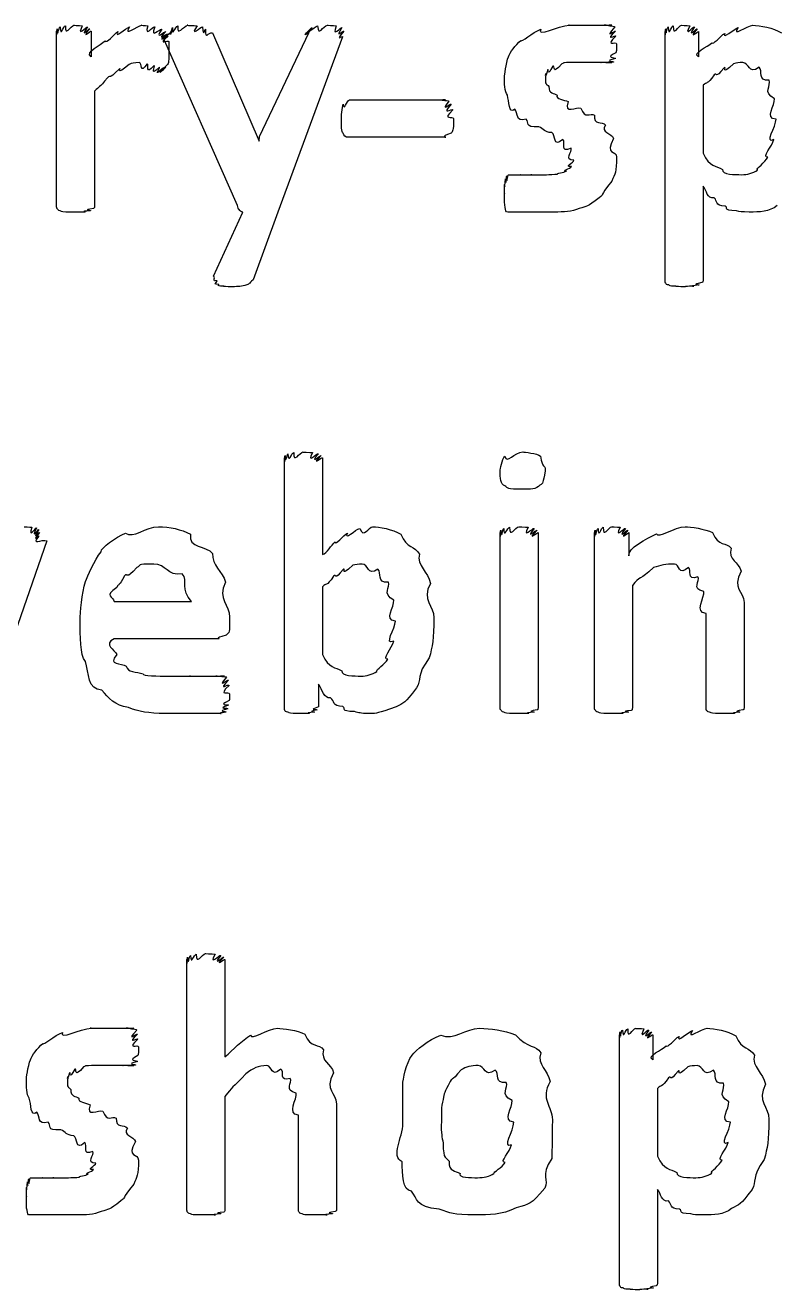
# Model space of a CAD drawing. Header units: millimetres. Extents: x 0 to 216, y 0 to 279.
# Drawn here: x 51.58 to 58.68, y 113.79 to 125.73 of the extents above; entities that cross this region are included whole.
import ezdxf

# ---------------------------------------------------------------- set-up
doc = ezdxf.new("R2010")
doc.units = ezdxf.units.MM
doc.layers.get('0').update_dxf_attribs({"linetype": 'CONTINUOUS'})

msp = doc.modelspace()

# ---------------------------------------------------------------- linework, layer by layer
at = {"color": 0}
for p, q in [((51.8806, 124.021), (51.8806, 125.674)), ((52.2055, 125.674), (52.2055, 125.432)), ((53.3506, 125.658), (53.7916, 124.633)), ((53.7972, 124.677), (54.2657, 125.663)), ((57.6255, 123.321), (57.6255, 125.669)), ((57.9395, 125.669), (57.9395, 125.432)), ((53.5876, 124.026), (52.8877, 125.614)), ((54.58, 125.619), (53.9679, 123.965)), ((52.9389, 125.493), (52.9389, 125.493)), ((52.2386, 125.107), (52.2386, 124.021)), ((57.9836, 125.162), (57.9836, 124.522)), ((54.646, 125.024), (55.5502, 125.024)), ((55.6274, 124.847), (55.6274, 124.847)), ((58.6726, 124.842), (58.6726, 124.842)), ((53.7916, 124.633), (53.7972, 124.677)), ((55.5502, 124.671), (54.646, 124.671)), ((57.1666, 124.484), (57.1666, 124.484)), ((57.9836, 124.208), (57.9836, 123.321)), ((53.3619, 123.359), (53.6374, 123.965)), ((53.9679, 123.965), (53.7365, 123.326)), ((54.0314, 119.284), (54.0314, 121.643)), ((54.3899, 121.643), (54.3899, 120.729)), ((56.4928, 121.522), (56.4928, 121.522)), ((51.7179, 120.938), (51.7179, 120.938)), ((56.0684, 119.284), (56.0684, 120.938)), ((56.4265, 120.938), (56.4265, 119.284)), ((56.9584, 119.284), (56.9584, 120.938)), ((57.2837, 120.938), (57.2837, 120.717)), ((51.7895, 120.861), (51.2438, 119.295)), ((54.3899, 120.425), (54.3899, 119.786)), ((57.3169, 120.437), (57.3169, 119.284)), ((52.4221, 120.288), (53.1551, 120.288)), ((58.3696, 120.276), (58.3696, 119.284)), ((58.0111, 119.284), (58.0111, 120.172)), ((53.5132, 120.139), (53.5132, 120.078)), ((55.0788, 120.1), (55.0788, 120.1)), ((55.4426, 120.133), (55.4426, 120.133)), ((53.4088, 119.935), (52.4221, 119.935)), ((54.3511, 119.505), (54.3511, 119.29)), ((53.111, 114.547), (53.111, 116.906)), ((53.4691, 116.906), (53.4691, 115.985)), ((57.1941, 113.847), (57.1941, 116.195)), ((57.5084, 116.195), (57.5084, 115.958)), ((53.4691, 115.611), (53.4691, 114.547)), ((57.5525, 115.688), (57.5525, 115.048)), ((54.5222, 115.539), (54.5222, 114.547)), ((54.1637, 114.547), (54.1637, 115.434)), ((56.5602, 115.39), (56.5602, 115.39)), ((58.6052, 115.395), (58.6052, 115.395)), ((56.1964, 115.368), (56.1964, 115.368)), ((58.2415, 115.368), (58.2415, 115.368)), ((52.6535, 115.01), (52.6535, 115.01)), ((57.5525, 114.734), (57.5525, 113.847))]:
    msp.add_line(p, q, dxfattribs=at)
for points in [[(51.8806, 125.674), (51.8806, 125.582), (51.8816, 125.688), (51.8859, 125.696)], [(51.8859, 125.696), (51.8873, 125.597), (51.8982, 125.709), (51.9134, 125.713)], [(51.9134, 125.713), (51.9162, 125.608), (51.9437, 125.724), (51.9631, 125.724)], [(51.9631, 125.724), (51.9575, 125.611), (52.0129, 125.729), (52.0457, 125.729)], [(52.0457, 125.729), (52.0196, 125.729), (52.101, 125.727), (52.1229, 125.724)], [(52.1229, 125.724), (52.0637, 125.608), (52.1614, 125.72), (52.1727, 125.713)], [(52.1727, 125.713), (52.0859, 125.597), (52.1903, 125.703), (52.1945, 125.696)], [(52.1945, 125.696), (52.0968, 125.582), (52.2055, 125.681), (52.2055, 125.674)], [(52.3378, 125.581), (52.3462, 125.549), (52.4221, 125.647), (52.4591, 125.669)], [(52.4591, 125.669), (52.4207, 125.593), (52.5321, 125.705), (52.5695, 125.713)], [(52.5695, 125.713), (52.4979, 125.611), (52.6479, 125.729), (52.6852, 125.729)], [(52.6852, 125.729), (52.6658, 125.729), (52.7184, 125.727), (52.7403, 125.724)], [(52.7403, 125.724), (52.7099, 125.608), (52.7844, 125.72), (52.8066, 125.713)], [(52.8066, 125.713), (52.7583, 125.593), (52.8532, 125.698), (52.8726, 125.691)], [(52.8726, 125.691), (52.7953, 125.578), (52.9029, 125.676), (52.911, 125.669)], [(52.911, 125.669), (52.8091, 125.564), (52.9237, 125.654), (52.9276, 125.647)], [(52.9276, 125.647), (52.8175, 125.553), (52.9332, 125.636), (52.9332, 125.625)], [(52.8877, 125.614), (52.8257, 125.56), (52.965, 125.659), (52.965, 125.674)], [(52.965, 125.674), (52.9428, 125.589), (52.9678, 125.699), (52.9759, 125.707)], [(52.9759, 125.707), (52.9608, 125.604), (53.0035, 125.72), (53.0257, 125.724)], [(53.0257, 125.724), (53.0091, 125.611), (53.0821, 125.729), (53.1192, 125.729)], [(53.1192, 125.729), (53.0821, 125.729), (53.1855, 125.727), (53.2074, 125.724)], [(53.2074, 125.724), (53.1262, 125.608), (53.2462, 125.72), (53.2571, 125.713)], [(53.2571, 125.713), (53.2694, 125.597), (53.2804, 125.702), (53.2846, 125.691)], [(53.2846, 125.691), (53.2804, 125.578), (53.3135, 125.671), (53.3506, 125.658)], [(54.2657, 125.663), (54.1694, 125.593), (54.2823, 125.703), (54.2932, 125.707)], [(54.2932, 125.707), (54.1913, 125.604), (54.3207, 125.72), (54.3429, 125.724)], [(54.3429, 125.724), (54.3539, 125.611), (54.3952, 125.729), (54.4368, 125.729)], [(54.4368, 125.729), (54.4269, 125.729), (54.4971, 125.727), (54.5193, 125.724)], [(54.5193, 125.724), (54.4752, 125.604), (54.5634, 125.714), (54.5744, 125.707)], [(54.5744, 125.707), (54.4971, 125.589), (54.591, 125.688), (54.591, 125.674)], [(54.591, 125.674), (54.4971, 125.56), (54.5867, 125.641), (54.58, 125.619)], [(56.2624, 125.586), (56.2624, 125.56), (56.3757, 125.665), (56.4501, 125.691)], [(56.4501, 125.691), (56.4127, 125.611), (56.6166, 125.729), (56.72, 125.729)], [(56.72, 125.729), (56.6773, 125.729), (56.8082, 125.729), (56.8523, 125.729)], [(56.8523, 125.729), (56.8826, 125.729), (56.9366, 125.729), (56.9736, 125.729)], [(56.9736, 125.729), (56.957, 125.729), (57.041, 125.729), (57.0675, 125.729)], [(57.0675, 125.729), (57.0082, 125.729), (57.1115, 125.729), (57.1225, 125.729)], [(57.1225, 125.729), (57.0343, 125.729), (57.1458, 125.724), (57.15, 125.713)], [(57.15, 125.713), (57.041, 125.589), (57.1556, 125.688), (57.1556, 125.674)], [(57.1556, 125.674), (57.0452, 125.564), (57.1609, 125.647), (57.1609, 125.625)], [(57.6255, 125.669), (57.6255, 125.586), (57.627, 125.692), (57.6308, 125.696)], [(57.6308, 125.696), (57.6322, 125.597), (57.6421, 125.709), (57.6531, 125.713)], [(57.6531, 125.713), (57.6584, 125.608), (57.6834, 125.724), (57.7024, 125.724)], [(57.7024, 125.724), (57.6986, 125.611), (57.7494, 125.729), (57.7797, 125.729)], [(57.7797, 125.729), (57.7603, 125.729), (57.8376, 125.727), (57.857, 125.724)], [(57.857, 125.724), (57.7977, 125.608), (57.8901, 125.72), (57.9011, 125.713)], [(57.9011, 125.713), (57.8238, 125.597), (57.9244, 125.703), (57.9286, 125.696)], [(57.9286, 125.696), (57.8347, 125.582), (57.9395, 125.68), (57.9395, 125.669)], [(58.0665, 125.564), (58.0775, 125.538), (58.1462, 125.63), (58.1875, 125.652)], [(58.1875, 125.652), (58.1614, 125.586), (58.2732, 125.696), (58.3145, 125.707)], [(58.3145, 125.707), (58.2454, 125.611), (58.4041, 125.729), (58.4521, 125.729)], [(58.4521, 125.729), (58.5184, 125.729), (58.6479, 125.705), (58.7223, 125.658)], [(52.2055, 125.432), (52.1451, 125.476), (52.2965, 125.543), (52.3378, 125.581)], [(52.9332, 125.625), (52.8204, 125.531), (52.9389, 125.597), (52.9389, 125.575)], [(52.9389, 125.575), (52.9389, 125.49), (52.9389, 125.528), (52.9389, 125.493)], [(56.1467, 125.432), (56.159, 125.472), (56.2102, 125.542), (56.2624, 125.586)], [(57.1609, 125.625), (57.048, 125.523), (57.1666, 125.582), (57.1666, 125.553)], [(57.1666, 125.553), (57.1666, 125.465), (57.1638, 125.495), (57.1609, 125.47)], [(57.9395, 125.432), (57.8788, 125.465), (58.0249, 125.527), (58.0665, 125.564)], [(52.9389, 125.41), (52.9389, 125.377), (52.9347, 125.371), (52.9276, 125.36)], [(52.9389, 125.493), (52.9389, 125.421), (52.9389, 125.432), (52.9389, 125.41)], [(56.1082, 125.25), (56.1082, 125.24), (56.1206, 125.377), (56.1467, 125.432)], [(57.1556, 125.415), (57.0371, 125.388), (57.1458, 125.389), (57.1391, 125.382)], [(57.1609, 125.47), (57.0452, 125.417), (57.1581, 125.429), (57.1556, 125.415)], [(52.47, 125.316), (52.3572, 125.2), (52.3998, 125.269), (52.36, 125.233)], [(52.5639, 125.36), (52.4235, 125.24), (52.5032, 125.338), (52.47, 125.316)], [(52.663, 125.377), (52.6038, 125.377), (52.597, 125.371), (52.5639, 125.36)], [(52.7346, 125.366), (52.663, 125.258), (52.6881, 125.377), (52.663, 125.377)], [(52.801, 125.349), (52.7099, 125.247), (52.7597, 125.361), (52.7346, 125.366)], [(52.8507, 125.332), (52.7473, 125.236), (52.8189, 125.345), (52.801, 125.349)], [(52.8891, 125.327), (52.7763, 125.225), (52.8645, 125.329), (52.8507, 125.332)], [(52.911, 125.332), (52.7981, 125.225), (52.9001, 125.327), (52.8891, 125.327)], [(52.9276, 125.36), (52.8091, 125.236), (52.9181, 125.339), (52.911, 125.332)], [(56.5161, 125.311), (56.4857, 125.203), (56.4995, 125.286), (56.4995, 125.272)], [(56.5658, 125.344), (56.5079, 125.229), (56.527, 125.324), (56.5161, 125.311)], [(56.6484, 125.366), (56.552, 125.247), (56.5877, 125.355), (56.5658, 125.344)], [(56.7697, 125.377), (56.6222, 125.377), (56.6843, 125.373), (56.6484, 125.366)], [(56.9076, 125.377), (56.8357, 125.377), (56.8205, 125.377), (56.7697, 125.377)], [(57.0121, 125.377), (56.9158, 125.377), (56.9475, 125.377), (56.9076, 125.377)], [(57.084, 125.377), (56.975, 125.377), (57.041, 125.377), (57.0121, 125.377)], [(57.1225, 125.377), (57.0121, 125.377), (57.1017, 125.377), (57.084, 125.377)], [(57.1391, 125.382), (57.0258, 125.377), (57.1292, 125.377), (57.1225, 125.377)], [(58.1822, 125.327), (58.0842, 125.211), (58.1215, 125.29), (58.0884, 125.261)], [(58.2704, 125.366), (58.1434, 125.244), (58.2112, 125.345), (58.1822, 125.327)], [(58.3586, 125.377), (58.3198, 125.377), (58.2993, 125.373), (58.2704, 125.366)], [(58.5128, 125.332), (58.4108, 125.258), (58.4207, 125.377), (58.3586, 125.377)], [(58.6066, 125.211), (58.4923, 125.2), (58.553, 125.302), (58.5128, 125.332)], [(52.36, 125.233), (52.2799, 125.13), (52.2827, 125.157), (52.2386, 125.107)], [(56.1358, 125.068), (56.1082, 125.104), (56.1082, 125.18), (56.1082, 125.25)], [(56.4995, 125.272), (56.4857, 125.141), (56.5079, 125.184), (56.527, 125.151)], [(58.0884, 125.261), (58.0182, 125.156), (58.0196, 125.202), (57.9836, 125.162)], [(58.6564, 125.035), (58.5403, 125.097), (58.6313, 125.159), (58.6066, 125.211)], [(56.2074, 124.936), (56.1439, 124.883), (56.1538, 125.016), (56.1358, 125.068)], [(56.527, 125.151), (56.527, 125.079), (56.5739, 125.093), (56.6043, 125.068)], [(56.6043, 125.068), (56.5891, 125.031), (56.672, 125.025), (56.709, 125.008)], [(54.5691, 124.847), (54.5691, 124.854), (54.5744, 124.959), (54.5853, 124.985)], [(54.5853, 124.985), (54.5938, 124.906), (54.6199, 125.024), (54.646, 125.024)], [(55.5502, 125.024), (55.4687, 125.024), (55.572, 125.02), (55.5833, 125.013)], [(55.5833, 125.013), (55.4909, 124.894), (55.601, 124.999), (55.6052, 124.985)], [(55.6052, 124.985), (55.5018, 124.865), (55.6175, 124.952), (55.6218, 124.93)], [(55.6218, 124.93), (55.5089, 124.821), (55.6274, 124.881), (55.6274, 124.847)], [(56.3122, 124.842), (56.2074, 124.81), (56.2405, 124.899), (56.2074, 124.936)], [(56.709, 125.008), (56.6663, 124.876), (56.7891, 124.969), (56.8304, 124.947)], [(56.8304, 124.947), (56.8688, 124.836), (56.9158, 124.906), (56.957, 124.881)], [(58.6726, 124.842), (58.5583, 124.85), (58.6673, 124.972), (58.6564, 125.035)], [(54.5853, 124.71), (54.5691, 124.722), (54.5691, 124.781), (54.5691, 124.847)], [(55.6274, 124.847), (55.6274, 124.722), (55.6189, 124.734), (55.6052, 124.71)], [(56.4335, 124.77), (56.2846, 124.759), (56.352, 124.816), (56.3122, 124.842)], [(56.957, 124.881), (56.9489, 124.784), (57.0315, 124.823), (57.0618, 124.787)], [(58.6507, 124.649), (58.5583, 124.601), (58.6726, 124.776), (58.6726, 124.842)], [(54.646, 124.671), (54.5938, 124.671), (54.5994, 124.684), (54.5853, 124.71)], [(55.6052, 124.71), (55.4838, 124.671), (55.5748, 124.671), (55.5502, 124.671)], [(56.5549, 124.715), (56.4857, 124.718), (56.4776, 124.751), (56.4335, 124.77)], [(56.6593, 124.649), (56.563, 124.564), (56.5947, 124.696), (56.5549, 124.715)], [(57.0618, 124.787), (57.0121, 124.715), (57.1197, 124.711), (57.1391, 124.66)], [(56.7365, 124.567), (56.6265, 124.517), (56.6924, 124.627), (56.6593, 124.649)], [(56.7641, 124.456), (56.6621, 124.453), (56.7545, 124.536), (56.7365, 124.567)], [(57.1391, 124.66), (57.048, 124.497), (57.1666, 124.553), (57.1666, 124.484)], [(58.5957, 124.484), (58.5322, 124.479), (58.6398, 124.59), (58.6507, 124.649)], [(56.7422, 124.395), (56.6621, 124.387), (56.7641, 124.434), (56.7641, 124.456)], [(57.1666, 124.484), (57.1666, 124.343), (57.1514, 124.324), (57.1225, 124.258)], [(57.9836, 124.522), (58.0443, 124.387), (58.1064, 124.404), (58.1656, 124.368)], [(58.4962, 124.362), (58.481, 124.376), (58.5692, 124.431), (58.5957, 124.484)], [(56.6099, 124.324), (56.5933, 124.329), (56.6706, 124.34), (56.6924, 124.351)], [(56.6924, 124.351), (56.6374, 124.351), (56.7313, 124.376), (56.7422, 124.395)], [(58.1656, 124.368), (58.1614, 124.318), (58.2842, 124.318), (58.3477, 124.318)], [(58.3477, 124.318), (58.3999, 124.318), (58.4549, 124.332), (58.4962, 124.362)], [(56.1082, 124.225), (56.1111, 124.16), (56.1149, 124.265), (56.1192, 124.28)], [(56.1082, 124.142), (56.1082, 124.116), (56.1082, 124.202), (56.1082, 124.225)], [(56.1192, 124.28), (56.1192, 124.189), (56.1262, 124.303), (56.1301, 124.307)], [(56.1301, 124.307), (56.1262, 124.2), (56.1386, 124.318), (56.1467, 124.318)], [(56.1467, 124.318), (56.1439, 124.318), (56.1717, 124.318), (56.1908, 124.318)], [(56.1908, 124.318), (56.1855, 124.318), (56.2363, 124.318), (56.2624, 124.318)], [(56.2624, 124.318), (56.2405, 124.318), (56.3259, 124.318), (56.3672, 124.318)], [(56.3672, 124.318), (56.3203, 124.318), (56.4526, 124.318), (56.5051, 124.318)], [(56.5051, 124.318), (56.5298, 124.318), (56.5796, 124.32), (56.6099, 124.324)], [(57.1225, 124.258), (56.993, 124.098), (57.0562, 124.142), (57.0011, 124.098)], [(58.0884, 124.098), (58.0182, 124.087), (58.0196, 124.167), (57.9836, 124.208)], [(56.1139, 124.01), (56.1082, 124.027), (56.1082, 124.087), (56.1082, 124.142)], [(57.0011, 124.098), (56.8868, 124.01), (56.8868, 124.021), (56.8138, 123.999)], [(58.1932, 124.021), (58.0884, 124.024), (58.1244, 124.068), (58.0884, 124.098)], [(51.8859, 123.999), (51.8806, 123.994), (51.8806, 124.012), (51.8806, 124.021)], [(51.9134, 123.977), (51.8915, 123.98), (51.8929, 123.99), (51.8859, 123.999)], [(51.9688, 123.965), (51.9162, 123.968), (51.9271, 123.972), (51.9134, 123.977)], [(52.2002, 123.977), (52.0816, 123.968), (52.1698, 123.968), (52.1451, 123.965)], [(52.2277, 123.999), (52.1077, 123.98), (52.2139, 123.983), (52.2002, 123.977)], [(52.2386, 124.021), (52.2358, 123.994), (52.2344, 124.006), (52.2277, 123.999)], [(53.6042, 123.988), (53.5961, 123.99), (53.5905, 124.011), (53.5876, 124.026)], [(53.6374, 123.965), (53.6152, 123.968), (53.6152, 123.977), (53.6042, 123.988)], [(56.1414, 123.965), (56.1192, 123.965), (56.1206, 123.98), (56.1139, 124.01)], [(56.8138, 123.999), (56.7436, 123.965), (56.6663, 123.965), (56.5824, 123.965)], [(58.2979, 123.977), (58.1572, 123.983), (58.2291, 124.001), (58.1932, 124.021)], [(58.4193, 123.965), (58.3449, 123.965), (58.3336, 123.968), (58.2979, 123.977)], [(58.6839, 124.026), (58.6066, 123.965), (58.5184, 123.965), (58.4193, 123.965)], [(52.0569, 123.965), (51.9645, 123.965), (51.9934, 123.965), (51.9688, 123.965)], [(52.1451, 123.965), (52.0347, 123.965), (52.0926, 123.965), (52.0569, 123.965)], [(56.2021, 123.965), (56.1439, 123.965), (56.1552, 123.965), (56.1414, 123.965)], [(56.2956, 123.965), (56.1964, 123.965), (56.2268, 123.965), (56.2021, 123.965)], [(56.4279, 123.965), (56.2737, 123.965), (56.3354, 123.965), (56.2956, 123.965)], [(56.5824, 123.965), (56.4857, 123.965), (56.4748, 123.965), (56.4279, 123.965)], [(53.3947, 123.315), (53.3467, 123.308), (53.3837, 123.341), (53.3619, 123.359)], [(53.4113, 123.282), (53.3467, 123.282), (53.3947, 123.301), (53.3947, 123.315)], [(53.4554, 123.265), (53.3686, 123.268), (53.4226, 123.275), (53.4113, 123.282)], [(53.5383, 123.26), (53.4088, 123.26), (53.4776, 123.263), (53.4554, 123.265)], [(53.6758, 123.276), (53.6222, 123.26), (53.6004, 123.26), (53.5383, 123.26)], [(53.7365, 123.326), (53.6843, 123.282), (53.709, 123.288), (53.6758, 123.276)], [(57.6308, 123.293), (57.6255, 123.29), (57.6255, 123.31), (57.6255, 123.321)], [(57.6584, 123.276), (57.6365, 123.275), (57.6379, 123.286), (57.6308, 123.293)], [(57.7137, 123.265), (57.6612, 123.264), (57.6721, 123.27), (57.6584, 123.276)], [(57.8019, 123.26), (57.7095, 123.26), (57.7384, 123.263), (57.7137, 123.265)], [(57.8901, 123.265), (57.7797, 123.26), (57.8376, 123.26), (57.8019, 123.26)], [(57.9452, 123.276), (57.8266, 123.264), (57.9148, 123.265), (57.8901, 123.265)], [(57.9727, 123.299), (57.8527, 123.275), (57.9589, 123.281), (57.9452, 123.276)], [(57.9836, 123.321), (57.9808, 123.293), (57.9797, 123.307), (57.9727, 123.299)], [(54.0314, 121.643), (54.0314, 121.551), (54.0329, 121.657), (54.0371, 121.666)], [(54.0371, 121.666), (54.0424, 121.567), (54.0537, 121.678), (54.0646, 121.682)], [(54.0646, 121.682), (54.0674, 121.577), (54.0978, 121.693), (54.1196, 121.693)], [(54.1196, 121.693), (54.1154, 121.58), (54.1747, 121.699), (54.2078, 121.699)], [(54.2078, 121.699), (54.186, 121.699), (54.2742, 121.696), (54.296, 121.693)], [(54.296, 121.693), (54.2325, 121.577), (54.3401, 121.689), (54.3511, 121.682)], [(54.3511, 121.682), (54.259, 121.567), (54.3747, 121.672), (54.3789, 121.666)], [(54.3789, 121.666), (54.2699, 121.555), (54.3899, 121.655), (54.3899, 121.643)], [(56.0684, 121.522), (56.0684, 121.529), (56.0821, 121.634), (56.1125, 121.66)], [(56.1125, 121.66), (56.1301, 121.58), (56.2021, 121.699), (56.2832, 121.699)], [(56.2832, 121.699), (56.2913, 121.699), (56.4183, 121.685), (56.4487, 121.66)], [(56.4487, 121.66), (56.4677, 121.533), (56.4928, 121.591), (56.4928, 121.522)], [(56.1125, 121.379), (56.0684, 121.393), (56.0684, 121.452), (56.0684, 121.522)], [(56.4928, 121.522), (56.4677, 121.397), (56.4762, 121.409), (56.443, 121.384)], [(56.2776, 121.346), (56.1262, 121.346), (56.1414, 121.357), (56.1125, 121.379)], [(56.443, 121.384), (56.406, 121.346), (56.3577, 121.346), (56.2776, 121.346)], [(51.5743, 120.993), (51.5719, 120.993), (51.6269, 120.99), (51.646, 120.988)], [(51.646, 120.988), (51.6089, 120.872), (51.6791, 120.985), (51.6901, 120.982)], [(52.5321, 120.933), (52.5985, 120.875), (52.7265, 120.993), (52.8408, 120.993)], [(52.8408, 120.993), (52.947, 120.993), (53.0585, 120.968), (53.1442, 120.922)], [(54.7426, 120.977), (54.7811, 120.875), (54.8224, 120.993), (54.864, 120.993)], [(54.864, 120.993), (54.9243, 120.993), (55.0541, 120.968), (55.1286, 120.922)], [(56.1012, 120.977), (56.104, 120.872), (56.1344, 120.988), (56.1566, 120.988)], [(56.1566, 120.988), (56.1523, 120.875), (56.2116, 120.993), (56.2448, 120.993)], [(56.2448, 120.993), (56.2225, 120.993), (56.3107, 120.99), (56.333, 120.988)], [(56.333, 120.988), (56.2695, 120.872), (56.3771, 120.983), (56.388, 120.977)], [(56.9916, 120.977), (56.9944, 120.872), (57.0219, 120.988), (57.041, 120.988)], [(57.041, 120.988), (57.0357, 120.875), (57.0907, 120.993), (57.1239, 120.993)], [(57.1239, 120.993), (57.0978, 120.993), (57.1789, 120.99), (57.2012, 120.988)], [(57.2012, 120.988), (57.1419, 120.872), (57.2396, 120.983), (57.2505, 120.977)], [(57.5426, 120.927), (57.5539, 120.875), (57.7204, 120.993), (57.8129, 120.993)], [(57.8129, 120.993), (57.8651, 120.993), (58.0016, 120.974), (58.0718, 120.938)], [(51.6901, 120.982), (51.6308, 120.863), (51.7081, 120.972), (51.7123, 120.966)], [(51.7123, 120.905), (51.635, 120.806), (51.737, 120.879), (51.7895, 120.861)], [(51.7123, 120.966), (51.6378, 120.85), (51.7179, 120.949), (51.7179, 120.938)], [(51.7179, 120.938), (51.6378, 120.831), (51.7151, 120.919), (51.7123, 120.905)], [(52.3007, 120.756), (52.2965, 120.795), (52.4397, 120.891), (52.5321, 120.933)], [(53.1442, 120.922), (53.1163, 120.784), (53.2984, 120.817), (53.3534, 120.74)], [(54.5112, 120.85), (54.5084, 120.813), (54.5895, 120.91), (54.6269, 120.933)], [(54.6269, 120.933), (54.5853, 120.857), (54.7053, 120.968), (54.7426, 120.977)], [(55.1286, 120.922), (55.1889, 120.784), (55.2609, 120.814), (55.305, 120.734)], [(56.0684, 120.938), (56.0684, 120.846), (56.0698, 120.952), (56.0737, 120.96)], [(56.0737, 120.96), (56.0793, 120.861), (56.0903, 120.972), (56.1012, 120.977)], [(56.388, 120.977), (56.2956, 120.861), (56.4113, 120.967), (56.4155, 120.96)], [(56.4155, 120.96), (56.3065, 120.846), (56.4265, 120.945), (56.4265, 120.938)], [(56.9584, 120.938), (56.9584, 120.846), (56.9599, 120.952), (56.9641, 120.96)], [(56.9641, 120.96), (56.9655, 120.861), (56.9764, 120.972), (56.9916, 120.977)], [(57.2505, 120.977), (57.1638, 120.861), (57.2685, 120.967), (57.2728, 120.96)], [(57.2728, 120.96), (57.1747, 120.846), (57.2837, 120.945), (57.2837, 120.938)], [(57.2837, 120.717), (57.2629, 120.787), (57.4573, 120.883), (57.5426, 120.927)], [(58.0718, 120.938), (58.1272, 120.802), (58.2041, 120.851), (58.2482, 120.789)], [(52.1518, 120.475), (52.1712, 120.522), (52.2372, 120.679), (52.3007, 120.756)], [(54.3899, 120.729), (54.4311, 120.746), (54.4738, 120.817), (54.5112, 120.85)], [(58.2482, 120.789), (58.2154, 120.68), (58.3226, 120.658), (58.342, 120.574)], [(52.7967, 120.64), (52.6232, 120.64), (52.6838, 120.629), (52.6369, 120.607)], [(53.0669, 120.547), (52.9209, 120.522), (52.9181, 120.64), (52.7967, 120.64)], [(53.3534, 120.74), (53.3439, 120.629), (53.4487, 120.571), (53.4748, 120.469)], [(54.6763, 120.629), (54.5497, 120.508), (54.6171, 120.609), (54.5881, 120.591)], [(54.7645, 120.64), (54.7261, 120.64), (54.7053, 120.636), (54.6763, 120.629)], [(54.9134, 120.591), (54.8143, 120.522), (54.8224, 120.64), (54.7645, 120.64)], [(55.305, 120.734), (55.2799, 120.625), (55.3875, 120.565), (55.4094, 120.458)], [(57.7137, 120.64), (57.6308, 120.64), (57.5814, 120.629), (57.5151, 120.607)], [(57.846, 120.607), (57.748, 120.522), (57.7645, 120.64), (57.7137, 120.64)], [(52.5212, 120.53), (52.4686, 120.42), (52.4676, 120.464), (52.4496, 120.42)], [(52.6369, 120.607), (52.5321, 120.482), (52.5544, 120.563), (52.5212, 120.53)], [(53.1551, 120.288), (53.0419, 120.398), (53.129, 120.483), (53.0669, 120.547)], [(54.4946, 120.525), (54.4241, 120.42), (54.4255, 120.465), (54.3899, 120.425)], [(54.5881, 120.591), (54.4904, 120.475), (54.5274, 120.554), (54.4946, 120.525)], [(55.0125, 120.469), (54.894, 120.46), (54.9533, 120.56), (54.9134, 120.591)], [(57.5151, 120.607), (57.3842, 120.482), (57.3857, 120.531), (57.3169, 120.437)], [(57.9342, 120.519), (57.821, 120.482), (57.8817, 120.588), (57.846, 120.607)], [(57.9893, 120.381), (57.8693, 120.405), (57.9589, 120.482), (57.9342, 120.519)], [(58.342, 120.574), (58.251, 120.398), (58.3696, 120.394), (58.3696, 120.276)], [(52.1021, 120.106), (52.1021, 120.184), (52.1187, 120.365), (52.1518, 120.475)], [(52.4496, 120.42), (52.3145, 120.334), (52.4221, 120.334), (52.4221, 120.288)], [(53.4748, 120.469), (53.3947, 120.305), (53.5132, 120.256), (53.5132, 120.139)], [(55.0623, 120.299), (54.9465, 120.361), (55.0376, 120.421), (55.0125, 120.469)], [(55.4094, 120.458), (55.324, 120.299), (55.4426, 120.246), (55.4426, 120.133)], [(55.0788, 120.1), (54.9645, 120.114), (55.0732, 120.235), (55.0623, 120.299)], [(58.0111, 120.172), (57.8954, 120.18), (58.003, 120.329), (57.9893, 120.381)], [(52.1518, 119.72), (52.1021, 119.783), (52.1021, 119.958), (52.1021, 120.106)], [(53.5132, 120.078), (53.5132, 119.979), (53.5023, 119.99), (53.4804, 119.968)], [(55.0623, 119.913), (54.9645, 119.864), (55.0788, 120.037), (55.0788, 120.1)], [(55.4426, 120.133), (55.4426, 119.926), (55.4274, 119.866), (55.3985, 119.753)], [(52.4221, 119.935), (52.3145, 119.88), (52.4302, 119.83), (52.4496, 119.786)], [(53.4804, 119.968), (53.3506, 119.935), (53.4335, 119.935), (53.4088, 119.935)], [(55.0072, 119.742), (54.9423, 119.739), (55.0513, 119.849), (55.0623, 119.913)], [(52.3064, 119.45), (52.1712, 119.45), (52.1878, 119.612), (52.1518, 119.72)], [(52.4496, 119.786), (52.3515, 119.677), (52.4965, 119.709), (52.5378, 119.676)], [(52.5378, 119.676), (52.5501, 119.615), (52.6313, 119.622), (52.6976, 119.604)], [(54.3899, 119.786), (54.4505, 119.651), (54.5123, 119.668), (54.5715, 119.632)], [(54.9025, 119.626), (54.8915, 119.64), (54.9811, 119.694), (55.0072, 119.742)], [(55.3985, 119.753), (55.269, 119.585), (55.3325, 119.549), (55.2771, 119.472)], [(52.6976, 119.604), (52.6824, 119.582), (52.8436, 119.582), (52.9399, 119.582)], [(52.9399, 119.582), (52.9731, 119.582), (53.0849, 119.582), (53.1442, 119.582)], [(53.1442, 119.582), (53.0902, 119.582), (53.2515, 119.582), (53.2927, 119.582)], [(53.2927, 119.582), (53.2927, 119.582), (53.3714, 119.582), (53.3975, 119.582)], [(53.3975, 119.582), (53.3481, 119.582), (53.4487, 119.582), (53.4638, 119.582)], [(53.4638, 119.582), (53.3728, 119.582), (53.4818, 119.578), (53.4857, 119.571)], [(53.4857, 119.571), (53.3837, 119.452), (53.498, 119.557), (53.5023, 119.543)], [(54.5715, 119.632), (54.5677, 119.582), (54.6901, 119.582), (54.7536, 119.582)], [(54.7536, 119.582), (54.8058, 119.582), (54.8612, 119.596), (54.9025, 119.626)], [(52.5597, 119.284), (52.4245, 119.302), (52.3752, 119.375), (52.3064, 119.45)], [(53.5023, 119.543), (53.3922, 119.428), (53.5079, 119.516), (53.5079, 119.494)], [(53.5079, 119.494), (53.3947, 119.384), (53.5132, 119.444), (53.5132, 119.411)], [(54.4671, 119.378), (54.4022, 119.364), (54.3913, 119.457), (54.3511, 119.505)], [(55.2771, 119.472), (55.1628, 119.313), (55.1614, 119.334), (55.0845, 119.29)], [(53.5079, 119.35), (53.3922, 119.295), (53.5051, 119.32), (53.5023, 119.306)], [(53.5132, 119.411), (53.5132, 119.328), (53.5107, 119.368), (53.5079, 119.35)], [(54.5828, 119.295), (54.4795, 119.295), (54.507, 119.345), (54.4671, 119.378)], [(52.9071, 119.229), (52.7417, 119.229), (52.6591, 119.247), (52.5597, 119.284)], [(53.122, 119.229), (52.9512, 119.229), (52.984, 119.229), (52.9071, 119.229)], [(53.2984, 119.229), (53.2007, 119.229), (53.1883, 119.229), (53.122, 119.229)], [(53.425, 119.229), (53.304, 119.229), (53.3495, 119.229), (53.2984, 119.229)], [(53.4804, 119.24), (53.37, 119.229), (53.4582, 119.229), (53.425, 119.229)], [(53.497, 119.273), (53.3809, 119.247), (53.4871, 119.251), (53.4804, 119.24)], [(53.5023, 119.306), (53.388, 119.269), (53.4995, 119.284), (53.497, 119.273)], [(54.0371, 119.257), (54.0314, 119.254), (54.0314, 119.273), (54.0314, 119.284)], [(54.0646, 119.24), (54.0385, 119.243), (54.0399, 119.253), (54.0371, 119.257)], [(54.1143, 119.229), (54.0674, 119.232), (54.0784, 119.236), (54.0646, 119.24)], [(54.1913, 119.229), (54.1087, 119.229), (54.1362, 119.229), (54.1143, 119.229)], [(54.2629, 119.229), (54.1666, 119.229), (54.2202, 119.229), (54.1913, 119.229)], [(54.3126, 119.24), (54.2078, 119.232), (54.2851, 119.232), (54.2629, 119.229)], [(54.3401, 119.262), (54.2325, 119.243), (54.3264, 119.247), (54.3126, 119.24)], [(54.3511, 119.29), (54.2438, 119.258), (54.3472, 119.269), (54.3401, 119.262)], [(54.6929, 119.246), (54.5525, 119.251), (54.6185, 119.273), (54.5828, 119.295)], [(54.8252, 119.229), (54.7479, 119.229), (54.7328, 119.235), (54.6929, 119.246)], [(55.0845, 119.29), (54.894, 119.229), (54.9243, 119.229), (54.8252, 119.229)], [(56.0737, 119.262), (56.0684, 119.258), (56.0684, 119.276), (56.0684, 119.284)], [(56.1012, 119.24), (56.0793, 119.243), (56.0807, 119.254), (56.0737, 119.262)], [(56.1566, 119.229), (56.104, 119.232), (56.1149, 119.236), (56.1012, 119.24)], [(56.2448, 119.229), (56.1523, 119.229), (56.1813, 119.229), (56.1566, 119.229)], [(56.333, 119.229), (56.2225, 119.229), (56.2804, 119.229), (56.2448, 119.229)], [(56.388, 119.24), (56.2695, 119.232), (56.3577, 119.232), (56.333, 119.229)], [(56.4155, 119.262), (56.2956, 119.243), (56.4018, 119.247), (56.388, 119.24)], [(56.4265, 119.284), (56.4236, 119.258), (56.4226, 119.269), (56.4155, 119.262)], [(56.9641, 119.262), (56.9584, 119.258), (56.9584, 119.276), (56.9584, 119.284)], [(56.9916, 119.24), (56.9694, 119.243), (56.9708, 119.254), (56.9641, 119.262)], [(57.0466, 119.229), (56.9944, 119.232), (57.0054, 119.236), (56.9916, 119.24)], [(57.1348, 119.229), (57.0424, 119.229), (57.0713, 119.229), (57.0466, 119.229)], [(57.223, 119.229), (57.113, 119.229), (57.1708, 119.229), (57.1348, 119.229)], [(57.2781, 119.24), (57.1595, 119.232), (57.2477, 119.232), (57.223, 119.229)], [(57.3056, 119.257), (57.186, 119.243), (57.2918, 119.247), (57.2781, 119.24)], [(57.3169, 119.284), (57.314, 119.254), (57.3126, 119.264), (57.3056, 119.257)], [(58.0168, 119.257), (58.0125, 119.254), (58.0111, 119.273), (58.0111, 119.284)], [(58.0443, 119.24), (58.0238, 119.243), (58.0238, 119.253), (58.0168, 119.257)], [(58.0993, 119.229), (58.0499, 119.232), (58.0581, 119.236), (58.0443, 119.24)], [(58.1932, 119.229), (58.0969, 119.229), (58.1244, 119.229), (58.0993, 119.229)], [(58.2757, 119.229), (58.1671, 119.229), (58.2263, 119.229), (58.1932, 119.229)], [(58.3311, 119.24), (58.2154, 119.232), (58.3008, 119.232), (58.2757, 119.229)], [(58.3586, 119.262), (58.2401, 119.243), (58.3449, 119.247), (58.3311, 119.24)], [(58.3696, 119.284), (58.3696, 119.258), (58.3653, 119.269), (58.3586, 119.262)], [(53.111, 116.906), (53.111, 116.814), (53.1125, 116.92), (53.1163, 116.928)], [(53.1163, 116.928), (53.122, 116.829), (53.1329, 116.94), (53.1442, 116.944)], [(53.1442, 116.944), (53.1467, 116.84), (53.177, 116.955), (53.1992, 116.955)], [(53.1992, 116.955), (53.195, 116.842), (53.2543, 116.961), (53.2874, 116.961)], [(53.2874, 116.961), (53.2652, 116.961), (53.3534, 116.958), (53.3756, 116.955)], [(53.3756, 116.955), (53.3121, 116.84), (53.4197, 116.951), (53.4307, 116.944)], [(53.4307, 116.944), (53.3382, 116.829), (53.4539, 116.935), (53.4582, 116.928)], [(53.4582, 116.928), (53.3495, 116.818), (53.4691, 116.917), (53.4691, 116.906)], [(51.7493, 116.112), (51.7493, 116.086), (51.8626, 116.191), (51.937, 116.217)], [(51.937, 116.217), (51.8996, 116.137), (52.1035, 116.255), (52.2069, 116.255)], [(52.2069, 116.255), (52.1642, 116.255), (52.2951, 116.255), (52.3392, 116.255)], [(52.3392, 116.255), (52.3695, 116.255), (52.4235, 116.255), (52.4605, 116.255)], [(52.4605, 116.255), (52.4439, 116.255), (52.5279, 116.255), (52.5544, 116.255)], [(52.5544, 116.255), (52.4951, 116.255), (52.5985, 116.255), (52.6094, 116.255)], [(52.6094, 116.255), (52.5212, 116.255), (52.6327, 116.25), (52.6369, 116.239)], [(52.6369, 116.239), (52.5279, 116.115), (52.6426, 116.214), (52.6426, 116.2)], [(53.7118, 116.189), (53.7132, 116.137), (53.8797, 116.255), (53.9655, 116.255)], [(53.9655, 116.255), (54.0177, 116.255), (54.1542, 116.236), (54.2244, 116.2)], [(55.5075, 116.189), (55.626, 116.137), (55.7498, 116.255), (55.8712, 116.255)], [(55.8712, 116.255), (55.9788, 116.255), (56.0987, 116.235), (56.213, 116.195)], [(57.1941, 116.195), (57.1941, 116.112), (57.1955, 116.218), (57.1997, 116.222)], [(57.1997, 116.222), (57.2012, 116.123), (57.2107, 116.235), (57.2216, 116.239)], [(57.2216, 116.239), (57.2273, 116.134), (57.252, 116.25), (57.2714, 116.25)], [(57.2714, 116.25), (57.2671, 116.137), (57.3183, 116.255), (57.3486, 116.255)], [(57.3486, 116.255), (57.3292, 116.255), (57.4065, 116.253), (57.4255, 116.25)], [(57.4255, 116.25), (57.3663, 116.134), (57.4587, 116.246), (57.4696, 116.239)], [(57.4696, 116.239), (57.3927, 116.123), (57.4933, 116.229), (57.4971, 116.222)], [(57.4971, 116.222), (57.4036, 116.108), (57.5084, 116.206), (57.5084, 116.195)], [(57.7564, 116.178), (57.7303, 116.112), (57.8418, 116.222), (57.8831, 116.233)], [(57.8831, 116.233), (57.8143, 116.137), (57.9727, 116.255), (58.021, 116.255)], [(58.021, 116.255), (58.087, 116.255), (58.2164, 116.231), (58.2909, 116.184)], [(51.6336, 115.958), (51.646, 115.998), (51.6971, 116.068), (51.7493, 116.112)], [(52.6426, 116.2), (52.5321, 116.09), (52.6479, 116.173), (52.6479, 116.151)], [(52.6479, 116.151), (52.535, 116.049), (52.6535, 116.108), (52.6535, 116.079)], [(53.4691, 115.985), (53.5478, 116.049), (53.6303, 116.145), (53.7118, 116.189)], [(54.2244, 116.2), (54.2794, 116.064), (54.3567, 116.114), (54.4008, 116.052)], [(55.2372, 116.002), (55.2704, 116.049), (55.3889, 116.145), (55.5075, 116.189)], [(56.213, 116.195), (56.3287, 116.06), (56.4085, 116.101), (56.4501, 116.024)], [(57.5084, 115.958), (57.4477, 115.991), (57.5938, 116.053), (57.6351, 116.09)], [(57.6351, 116.09), (57.646, 116.064), (57.7152, 116.156), (57.7564, 116.178)], [(58.2909, 116.184), (58.3516, 116.046), (58.4232, 116.079), (58.4673, 116.002)], [(52.6479, 115.997), (52.5321, 115.943), (52.645, 115.955), (52.6426, 115.941)], [(52.6535, 116.079), (52.6535, 115.991), (52.6507, 116.021), (52.6479, 115.997)], [(54.4008, 116.052), (54.3676, 115.943), (54.4752, 115.921), (54.4946, 115.836)], [(55.149, 115.721), (55.149, 115.773), (55.178, 115.925), (55.2372, 116.002)], [(56.4501, 116.024), (56.4127, 115.91), (56.5231, 115.86), (56.5383, 115.754)], [(58.4673, 116.002), (58.4426, 115.892), (58.5502, 115.832), (58.572, 115.726)], [(51.5952, 115.776), (51.5952, 115.766), (51.6075, 115.903), (51.6336, 115.958)], [(52.0527, 115.87), (51.9949, 115.755), (52.0139, 115.85), (52.003, 115.836)], [(52.1353, 115.892), (52.039, 115.773), (52.0746, 115.88), (52.0527, 115.87)], [(52.2566, 115.903), (52.1092, 115.903), (52.1712, 115.898), (52.1353, 115.892)], [(52.3946, 115.903), (52.3226, 115.903), (52.3074, 115.903), (52.2566, 115.903)], [(52.499, 115.903), (52.4027, 115.903), (52.4344, 115.903), (52.3946, 115.903)], [(52.5709, 115.903), (52.4619, 115.903), (52.5279, 115.903), (52.499, 115.903)], [(52.6094, 115.903), (52.499, 115.903), (52.5886, 115.903), (52.5709, 115.903)], [(52.626, 115.908), (52.5127, 115.903), (52.6161, 115.903), (52.6094, 115.903)], [(52.6426, 115.941), (52.524, 115.914), (52.6327, 115.915), (52.626, 115.908)], [(53.866, 115.903), (53.7834, 115.903), (53.7337, 115.877), (53.6677, 115.825)], [(53.9983, 115.87), (53.9006, 115.784), (53.9171, 115.903), (53.866, 115.903)], [(54.0865, 115.781), (53.9736, 115.744), (54.0343, 115.85), (53.9983, 115.87)], [(55.7004, 115.864), (55.5928, 115.733), (55.6246, 115.801), (55.5957, 115.754)], [(55.8602, 115.903), (55.7953, 115.903), (55.7445, 115.889), (55.7004, 115.864)], [(56.0201, 115.859), (55.9209, 115.784), (55.9223, 115.903), (55.8602, 115.903)], [(56.1248, 115.743), (56.0091, 115.729), (56.0641, 115.832), (56.0201, 115.859)], [(57.7508, 115.853), (57.6531, 115.737), (57.6901, 115.816), (57.6573, 115.787)], [(57.839, 115.892), (57.7123, 115.77), (57.7797, 115.871), (57.7508, 115.853)], [(57.9272, 115.903), (57.8887, 115.903), (57.8679, 115.898), (57.839, 115.892)], [(58.0817, 115.859), (57.9797, 115.784), (57.9893, 115.903), (57.9272, 115.903)], [(58.1752, 115.737), (58.0609, 115.726), (58.1215, 115.828), (58.0817, 115.859)], [(51.6227, 115.594), (51.5952, 115.63), (51.5952, 115.705), (51.5952, 115.776)], [(52.003, 115.836), (51.9726, 115.729), (51.9864, 115.812), (51.9864, 115.798)], [(51.9864, 115.798), (51.9726, 115.667), (51.9949, 115.71), (52.0139, 115.677)], [(53.6677, 115.825), (53.5368, 115.685), (53.5383, 115.705), (53.4691, 115.611)], [(54.1419, 115.644), (54.0219, 115.667), (54.1115, 115.744), (54.0865, 115.781)], [(54.4946, 115.836), (54.4036, 115.66), (54.5222, 115.656), (54.5222, 115.539)], [(55.5957, 115.754), (55.535, 115.638), (55.5431, 115.649), (55.5293, 115.583)], [(56.1799, 115.572), (56.0599, 115.63), (56.1495, 115.695), (56.1248, 115.743)], [(56.5383, 115.754), (56.4416, 115.579), (56.5602, 115.525), (56.5602, 115.39)], [(57.6573, 115.787), (57.5867, 115.682), (57.5882, 115.728), (57.5525, 115.688)], [(58.2249, 115.561), (58.1092, 115.623), (58.2002, 115.685), (58.1752, 115.737)], [(52.0139, 115.677), (52.0139, 115.605), (52.0608, 115.619), (52.0912, 115.594)], [(54.1637, 115.434), (54.048, 115.442), (54.1556, 115.591), (54.1419, 115.644)], [(55.149, 115.357), (55.149, 115.436), (55.149, 115.611), (55.149, 115.721)], [(58.572, 115.726), (58.4867, 115.564), (58.6052, 115.513), (58.6052, 115.395)], [(51.6943, 115.462), (51.6308, 115.409), (51.6407, 115.542), (51.6227, 115.594)], [(52.0912, 115.594), (52.076, 115.557), (52.1589, 115.551), (52.1959, 115.533)], [(52.1959, 115.533), (52.1533, 115.402), (52.276, 115.495), (52.3173, 115.473)], [(55.5293, 115.583), (55.5089, 115.509), (55.5128, 115.452), (55.5128, 115.379)], [(56.1964, 115.368), (56.0821, 115.384), (56.1908, 115.509), (56.1799, 115.572)], [(58.2415, 115.368), (58.1272, 115.376), (58.2359, 115.498), (58.2249, 115.561)], [(51.7991, 115.368), (51.6943, 115.336), (51.7275, 115.425), (51.6943, 115.462)], [(52.3173, 115.473), (52.3558, 115.363), (52.4027, 115.431), (52.4439, 115.407)], [(52.4439, 115.407), (52.4358, 115.31), (52.5184, 115.349), (52.5487, 115.313)], [(55.5128, 115.379), (55.5089, 115.244), (55.5184, 115.236), (55.5293, 115.17)], [(56.5602, 115.39), (56.5602, 115.193), (56.5573, 115.136), (56.5549, 115.026)], [(58.6052, 115.395), (58.6052, 115.189), (58.59, 115.128), (58.5611, 115.015)], [(51.9204, 115.296), (51.7715, 115.285), (51.8389, 115.342), (51.7991, 115.368)], [(52.0418, 115.241), (51.9726, 115.244), (51.9645, 115.277), (51.9204, 115.296)], [(52.5487, 115.313), (52.499, 115.241), (52.6066, 115.237), (52.626, 115.186)], [(55.1438, 114.993), (55.0305, 115.05), (55.149, 115.22), (55.149, 115.357)], [(56.1742, 115.153), (56.0821, 115.116), (56.1964, 115.291), (56.1964, 115.368)], [(58.2193, 115.175), (58.1272, 115.127), (58.2415, 115.302), (58.2415, 115.368)], [(52.1462, 115.175), (52.0499, 115.09), (52.0816, 115.222), (52.0418, 115.241)], [(52.2235, 115.092), (52.1134, 115.043), (52.1794, 115.153), (52.1462, 115.175)], [(52.626, 115.186), (52.535, 115.024), (52.6535, 115.079), (52.6535, 115.01)], [(55.5293, 115.17), (55.5308, 114.999), (55.5583, 115.05), (55.5847, 114.999)], [(56.1139, 114.988), (56.0557, 114.988), (56.1633, 115.09), (56.1742, 115.153)], [(58.1642, 115.01), (58.1007, 115.006), (58.2083, 115.116), (58.2193, 115.175)], [(52.251, 114.982), (52.149, 114.979), (52.2414, 115.062), (52.2235, 115.092)], [(56.5549, 115.026), (56.4388, 114.858), (56.5326, 114.825), (56.4885, 114.745)], [(57.5525, 115.048), (57.6132, 114.913), (57.6749, 114.93), (57.7342, 114.894)], [(58.5611, 115.015), (58.4316, 114.847), (58.4962, 114.811), (58.4454, 114.734)], [(52.1794, 114.877), (52.1243, 114.877), (52.2182, 114.902), (52.2291, 114.922)], [(52.2291, 114.922), (52.149, 114.913), (52.251, 114.96), (52.251, 114.982)], [(52.6535, 115.01), (52.6535, 114.869), (52.6383, 114.85), (52.6094, 114.784)], [(55.2319, 114.718), (55.1448, 114.719), (55.1438, 114.886), (55.1438, 114.993)], [(55.5847, 114.999), (55.5819, 114.899), (55.645, 114.912), (55.6891, 114.883)], [(56.0091, 114.883), (56.0007, 114.895), (56.0874, 114.943), (56.1139, 114.988)], [(57.7342, 114.894), (57.7303, 114.844), (57.8527, 114.844), (57.9162, 114.844)], [(58.0651, 114.888), (58.0499, 114.902), (58.1381, 114.957), (58.1642, 115.01)], [(51.5952, 114.751), (51.598, 114.686), (51.6019, 114.791), (51.6061, 114.806)], [(51.6061, 114.806), (51.6061, 114.715), (51.6132, 114.829), (51.617, 114.833)], [(51.617, 114.833), (51.6132, 114.726), (51.6255, 114.844), (51.6336, 114.844)], [(51.6336, 114.844), (51.6308, 114.844), (51.6587, 114.844), (51.6777, 114.844)], [(51.6777, 114.844), (51.6724, 114.844), (51.7232, 114.844), (51.7493, 114.844)], [(51.7493, 114.844), (51.7275, 114.844), (51.8128, 114.844), (51.8541, 114.844)], [(51.8541, 114.844), (51.8072, 114.844), (51.9395, 114.844), (51.992, 114.844)], [(51.992, 114.844), (52.0167, 114.844), (52.0665, 114.846), (52.0968, 114.85)], [(52.0968, 114.85), (52.0802, 114.855), (52.1575, 114.866), (52.1794, 114.877)], [(52.6094, 114.784), (52.4799, 114.624), (52.5431, 114.668), (52.488, 114.624)], [(55.6891, 114.883), (55.6701, 114.844), (55.7886, 114.844), (55.8546, 114.844)], [(55.8546, 114.844), (55.9125, 114.844), (55.965, 114.857), (56.0091, 114.883)], [(57.9162, 114.844), (57.9684, 114.844), (58.0238, 114.858), (58.0651, 114.888)], [(51.5952, 114.668), (51.5952, 114.642), (51.5952, 114.729), (51.5952, 114.751)], [(51.6008, 114.536), (51.5952, 114.554), (51.5952, 114.613), (51.5952, 114.668)], [(55.4909, 114.547), (55.2619, 114.569), (55.2898, 114.643), (55.2319, 114.718)], [(56.4885, 114.745), (56.3506, 114.58), (56.3534, 114.602), (56.2183, 114.558)], [(57.6573, 114.624), (57.5867, 114.613), (57.5882, 114.693), (57.5525, 114.734)], [(58.4454, 114.734), (58.3297, 114.576), (58.3297, 114.596), (58.2524, 114.552)], [(51.6283, 114.492), (51.6061, 114.492), (51.6075, 114.505), (51.6008, 114.536)], [(52.488, 114.624), (52.3737, 114.536), (52.3737, 114.547), (52.3007, 114.525)], [(53.1163, 114.519), (53.111, 114.516), (53.111, 114.536), (53.111, 114.547)], [(53.4691, 114.547), (53.4666, 114.516), (53.4652, 114.526), (53.4582, 114.519)], [(54.1694, 114.519), (54.1651, 114.516), (54.1637, 114.536), (54.1637, 114.547)], [(54.5222, 114.547), (54.5222, 114.52), (54.5179, 114.531), (54.5112, 114.525)], [(55.838, 114.492), (55.6122, 114.492), (55.608, 114.51), (55.4909, 114.547)], [(56.2183, 114.558), (56.0821, 114.492), (55.9594, 114.492), (55.838, 114.492)], [(57.7617, 114.547), (57.6573, 114.549), (57.6929, 114.594), (57.6573, 114.624)], [(57.8665, 114.502), (57.7261, 114.51), (57.7977, 114.528), (57.7617, 114.547)], [(58.2524, 114.552), (58.1752, 114.492), (58.087, 114.492), (57.9878, 114.492)], [(51.689, 114.492), (51.6308, 114.492), (51.6421, 114.492), (51.6283, 114.492)], [(51.7825, 114.492), (51.6834, 114.492), (51.7137, 114.492), (51.689, 114.492)], [(51.9148, 114.492), (51.7606, 114.492), (51.8223, 114.492), (51.7825, 114.492)], [(52.0693, 114.492), (51.9726, 114.492), (51.9617, 114.492), (51.9148, 114.492)], [(52.3007, 114.525), (52.2305, 114.492), (52.1533, 114.492), (52.0693, 114.492)], [(53.1442, 114.502), (53.122, 114.505), (53.1234, 114.515), (53.1163, 114.519)], [(53.1992, 114.492), (53.1467, 114.494), (53.158, 114.499), (53.1442, 114.502)], [(53.2874, 114.492), (53.195, 114.492), (53.2239, 114.492), (53.1992, 114.492)], [(53.3756, 114.492), (53.2652, 114.492), (53.3231, 114.492), (53.2874, 114.492)], [(53.4307, 114.502), (53.3121, 114.494), (53.4003, 114.494), (53.3756, 114.492)], [(53.4582, 114.519), (53.3382, 114.505), (53.4444, 114.51), (53.4307, 114.502)], [(54.1969, 114.502), (54.1761, 114.505), (54.1761, 114.515), (54.1694, 114.519)], [(54.2519, 114.492), (54.2025, 114.494), (54.2107, 114.499), (54.1969, 114.502)], [(54.3458, 114.492), (54.2491, 114.492), (54.2766, 114.492), (54.2519, 114.492)], [(54.4283, 114.492), (54.3197, 114.492), (54.3789, 114.492), (54.3458, 114.492)], [(54.4834, 114.502), (54.3676, 114.494), (54.453, 114.494), (54.4283, 114.492)], [(54.5112, 114.525), (54.3927, 114.505), (54.4971, 114.51), (54.4834, 114.502)], [(57.9878, 114.492), (57.9134, 114.492), (57.9025, 114.494), (57.8665, 114.502)], [(57.1997, 113.819), (57.1941, 113.816), (57.1941, 113.836), (57.1941, 113.847)], [(57.2273, 113.803), (57.205, 113.801), (57.2064, 113.812), (57.1997, 113.819)], [(57.5412, 113.824), (57.4216, 113.801), (57.5275, 113.807), (57.5137, 113.803)], [(57.5525, 113.847), (57.5497, 113.819), (57.5483, 113.833), (57.5412, 113.824)], [(57.2823, 113.792), (57.2301, 113.79), (57.241, 113.796), (57.2273, 113.803)], [(57.3705, 113.786), (57.2781, 113.786), (57.307, 113.789), (57.2823, 113.792)], [(57.4587, 113.792), (57.3486, 113.786), (57.4065, 113.786), (57.3705, 113.786)], [(57.5137, 113.803), (57.3952, 113.79), (57.4834, 113.792), (57.4587, 113.792)]]:
    msp.add_open_spline(points, degree=3, dxfattribs=at)

doc.saveas('drawing.dxf')
